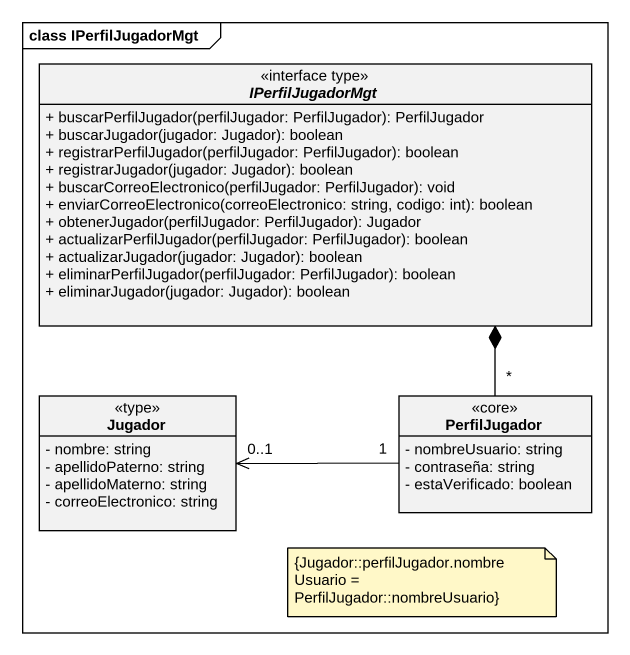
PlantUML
@startuml
mainframe class IPerfilJugadorMgt
hide circle
hide empty members
skinparam classAttributeIconSize 0
interface IPerfilJugadorMgt <<interface type>> {
  + buscarPerfilJugador(perfilJugador: PerfilJugador): PerfilJugador
  + buscarJugador(jugador: Jugador): boolean
  + registrarPerfilJugador(perfilJugador: PerfilJugador): boolean
  + registrarJugador(jugador: Jugador): boolean
  + buscarCorreoElectronico(perfilJugador: PerfilJugador): void
  + enviarCorreoElectronico(correoElectronico: string, codigo: int): boolean
  + obtenerJugador(perfilJugador: PerfilJugador): Jugador
  + actualizarPerfilJugador(perfilJugador: PerfilJugador): boolean
  + actualizarJugador(jugador: Jugador): boolean
  + eliminarPerfilJugador(perfilJugador: PerfilJugador): boolean
  + eliminarJugador(jugador: Jugador): boolean
}
class Jugador <<type>> {
  - nombre: string
  - apellidoPaterno: string
  - apellidoMaterno: string
  - correoElectronico: string
}
class PerfilJugador <<core>> {
  - nombreUsuario: string
  - contraseña: string
  - estaVerificado: boolean
}
Jugador "0..1" <-right- "1" PerfilJugador
PerfilJugador "*" -up-* IPerfilJugadorMgt
note as N1
  {Jugador::perfilJugador.nombreUsuario = PerfilJugador::nombreUsuario}
end note
@enduml
